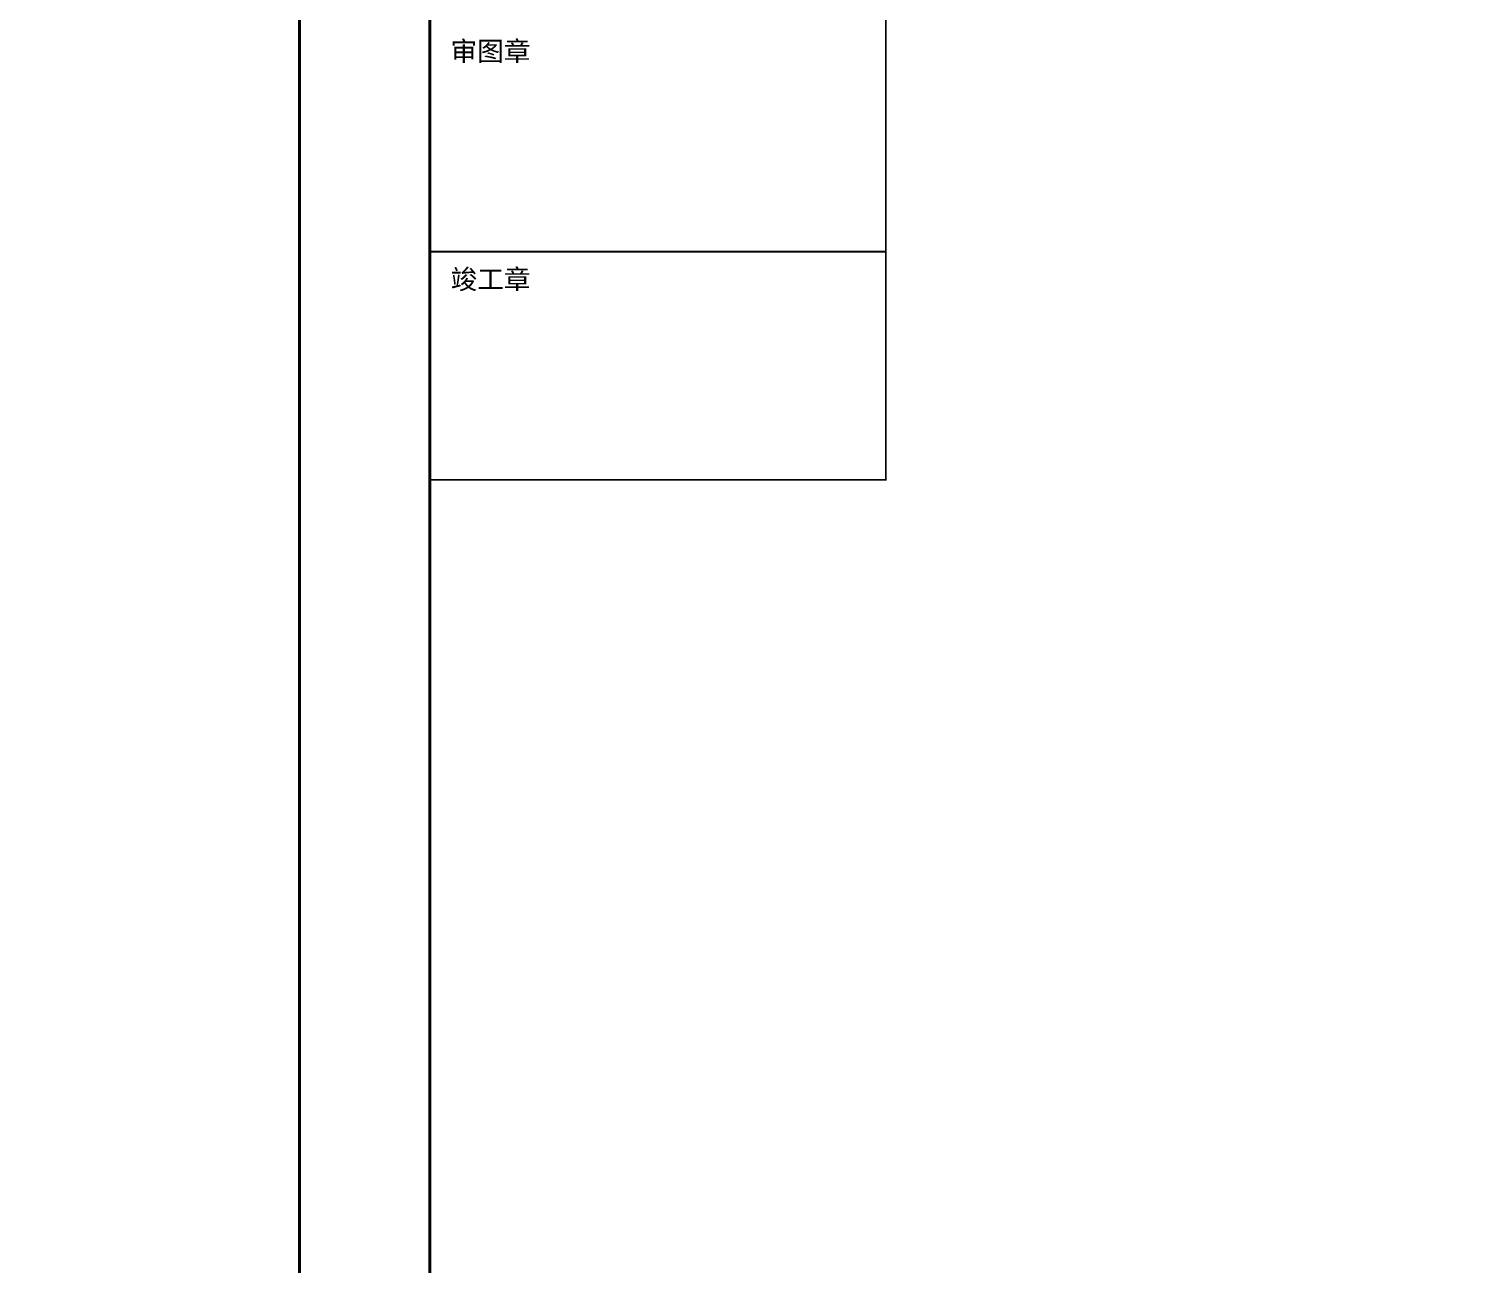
# Model space of a CAD drawing. Extents: x -222544 to -13848, y -31368 to 85559.
# Drawn here: x -57988 to -46965, y -18523 to -9043 of the extents above; entities that cross this region are included whole.
import ezdxf
from ezdxf.enums import TextEntityAlignment as Align
from ezdxf.xclip import XClip

# ---------------------------------------------------------------- set-up
doc = ezdxf.new("R2010")
doc.units = 0
doc.header["$LTSCALE"] = 1000
doc.header["$MEASUREMENT"] = 0
doc.header["$XCLIPFRAME"] = 0
doc.linetypes.add('10平面$0$DOTE', pattern=[2.42, 2, -0.2, 0.02, -0.2])
doc.layers.get('Defpoints').update_dxf_attribs({"color": 210})
for name, color, linetype in [('0-cxFrame', 155, 'Continuous'), ('10平面$0$A-AXIS-DOTE', 14, '10平面$0$DOTE'), ('10平面$0$A-WINDOW', 140, 'Continuous'), ('10平面$0$AS-WALL', 40, 'Continuous'), ('10平面$0$AS-结构边线层', 200, 'Continuous'), ('A-AXIS-DP', 126, 'Continuous'), ('A-WINDOW', 140, 'Continuous'), ('DIM_SYMB', 3, 'Continuous')]:
    doc.layers.add(name, color=color, linetype=linetype)
doc.layers.add('0-cxText', color=131, linetype='Continuous', lineweight=25)
doc.styles.add('cx_tuming', font='')
doc.styles.add('cx_tuqian1', font='')
doc.styles.add('图框宋体', font='', dxfattribs={"width": 0.75})
doc.styles.add('黑体', font='', dxfattribs={"height": 12})
doc.styles.get('cx_tuming').set_extended_font_data('SimHei')
doc.styles.get('cx_tuqian1').set_extended_font_data('SimSun')
doc.styles.get('图框宋体').set_extended_font_data('SimSun')
doc.styles.get('黑体').set_extended_font_data('SimHei')

# ---------------------------------------------------------------- blocks, each defined once
blk = doc.blocks.new('10平面$0$dote')
at = {"layer": '10平面$0$A-AXIS-DOTE', "ltscale": 2}
blk.add_line((82882.2, -264080), (82882.2, -167560.7), dxfattribs=at)
for points in [[(-35305.3, -50417.4), (-8818.8, 31214.7)], [(-66316.4, -152160.4), (-42470.2, -78666)]]:
    blk.add_lwpolyline(points, dxfattribs=at)
blk = doc.blocks.new('10平面$0$43243')
at = {"layer": '10平面$0$AS-结构边线层'}
for points in [[(-230898, 832220), (-254254, 760236)], [(-229294, 723090), (-250514, 723090), (-250514, 722920), (-252354, 722920), (-252354, 722470), (-254454, 722470), (-254454, 722920), (-264361, 722920), (-285754, 656986)]]:
    blk.add_lwpolyline(points, dxfattribs=at)
blk = doc.blocks.new('10平面')
at = {"layer": '10平面$0$A-AXIS-DOTE'}
blk.add_line((-137854.2, 548520), (-145820, 561500.2), dxfattribs=at)
at = {"layer": '10平面$0$A-WINDOW'}
blk.add_blockref('10平面$0$43243', (0, 0), dxfattribs=at)
at = {"layer": '10平面$0$AS-WALL'}
blk.add_blockref('10平面$0$dote', (-220736.4, 804820), dxfattribs=at)
blk = doc.blocks.new('zjcx_lan_xinxi(Dragon)')
blk.add_line((7000, -17200), (0, -17200))
at = {"const_width": 25}
blk.add_lwpolyline([(0, -20700), (7000, -20700), (7000, 0), (0, 0)], close=True, dxfattribs=at)
for points in [[(0, -20700), (7000, -20700), (7000, -3200)], [(0, -20700), (7000, -20700)]]:
    blk.add_lwpolyline(points, dxfattribs=at)
at = {"style": '图框宋体'}
for s, p in [('审图章', (318, -14271)), ('竣工章', (318, -17771))]:
    blk.add_text(s, height=300, dxfattribs=at).set_placement(p)
blk = doc.blocks.new('T-信息(Dragon)')
at = {"layer": '0-cxFrame'}
blk.add_blockref('zjcx_lan_xinxi(Dragon)', (0, 0), dxfattribs=at)
blk = doc.blocks.new('TK22.A1 L(Dragon)')
at = {"layer": '0-cxFrame', "color": 7, "const_width": 0.5}
blk.add_lwpolyline([(0, 0), (-841, 0), (-841, 594), (0, 594)], close=True, dxfattribs=at)
at = {"layer": '0-cxFrame', "const_width": 0.5}
blk.add_lwpolyline([(-80, 10), (-821, 10), (-821, 584), (-80, 584)], close=True, dxfattribs=at)
at = {"layer": '0-cxFrame', "xscale": 0.01, "yscale": 0.01, "zscale": 0.01}
blk.add_blockref('T-信息(Dragon)', (-821, 584), dxfattribs=at)
at = {"style": '黑体', "flags": 4}
blk.add_attdef('图幅', text='', height=3.3, dxfattribs=at).set_placement((-40, 3), align=Align.RIGHT)
at = {"layer": '0-cxText', "flags": 4}
for tag, height, style, p in [('建设单位', 3.5, 'cx_tuming', (-45, 240)), ('项目名称', 3.5, 'cx_tuming', (-45, 210)), ('子项名称', 3.5, 'cx_tuming', (-45, 180)), ('工程编号', 3.3, 'cx_tuqian1', (-35, 165)), ('图名1', 3.5, 'cx_tuming', (-45, 87)), ('图名2', 3.5, 'cx_tuming', (-45, 79)), ('图名3', 3.5, 'cx_tuming', (-45, 71)), ('出图日期', 3.3, 'cx_tuqian1', (-39, 60)), ('专业', 3.3, 'cx_tuqian1', (-55, 52)), ('图号', 3.3, 'cx_tuqian1', (-55, 44)), ('版次', 3.3, 'cx_tuqian1', (-20, 44))]:
    blk.add_attdef(tag, text='', height=height, dxfattribs=dict(at, style=style)).set_placement(p, align=Align.MIDDLE)
at = {"layer": 'Defpoints', "color": 6, "flags": 4}
for tag, height, style, p in [('tufu', 3.3, '黑体', (-12, 12)), ('dwfname', 4, 'cx_tuqian1', (-80, 3))]:
    blk.add_attdef(tag, text='', height=height, dxfattribs=dict(at, style=style)).set_placement(p, align=Align.RIGHT)

msp = doc.modelspace()

# ---------------------------------------------------------------- block references
at = {"layer": '0-cxFrame', "xscale": 50, "yscale": 50, "zscale": 50}
msp.add_blockref('TK22.A1 L(Dragon)', (-13860.5, -31355), dxfattribs=at)
at = {"layer": 'A-AXIS-DP'}
ref = msp.add_blockref('10平面', (219215.3, -697248.6), dxfattribs=at)
XClip(ref).set_block_clipping_path([(-267853.3911283911, 713226.9498461919), (-262996.9796748553, 723713.1898612839)])
at = {"layer": 'DIM_SYMB'}
ref = msp.add_blockref('10平面', (199076.5, -794617.3), dxfattribs=at)
XClip(ref).set_block_clipping_path([(-232392.0561316109, 827085.1265105864), (-225852.3232791438, 833011.0461944257)])

# ---------------------------------------------------------------- next in the draw order: block references
at = {"layer": 'A-WINDOW'}
ref = msp.add_blockref('10平面', (89760.1, -572410.9), dxfattribs=at)
XClip(ref).set_block_clipping_path([(-138649.4371028924, 547908.4159631686), (-127397.9057266749, 552712.4060170917)])

doc.saveas('drawing.dxf')
